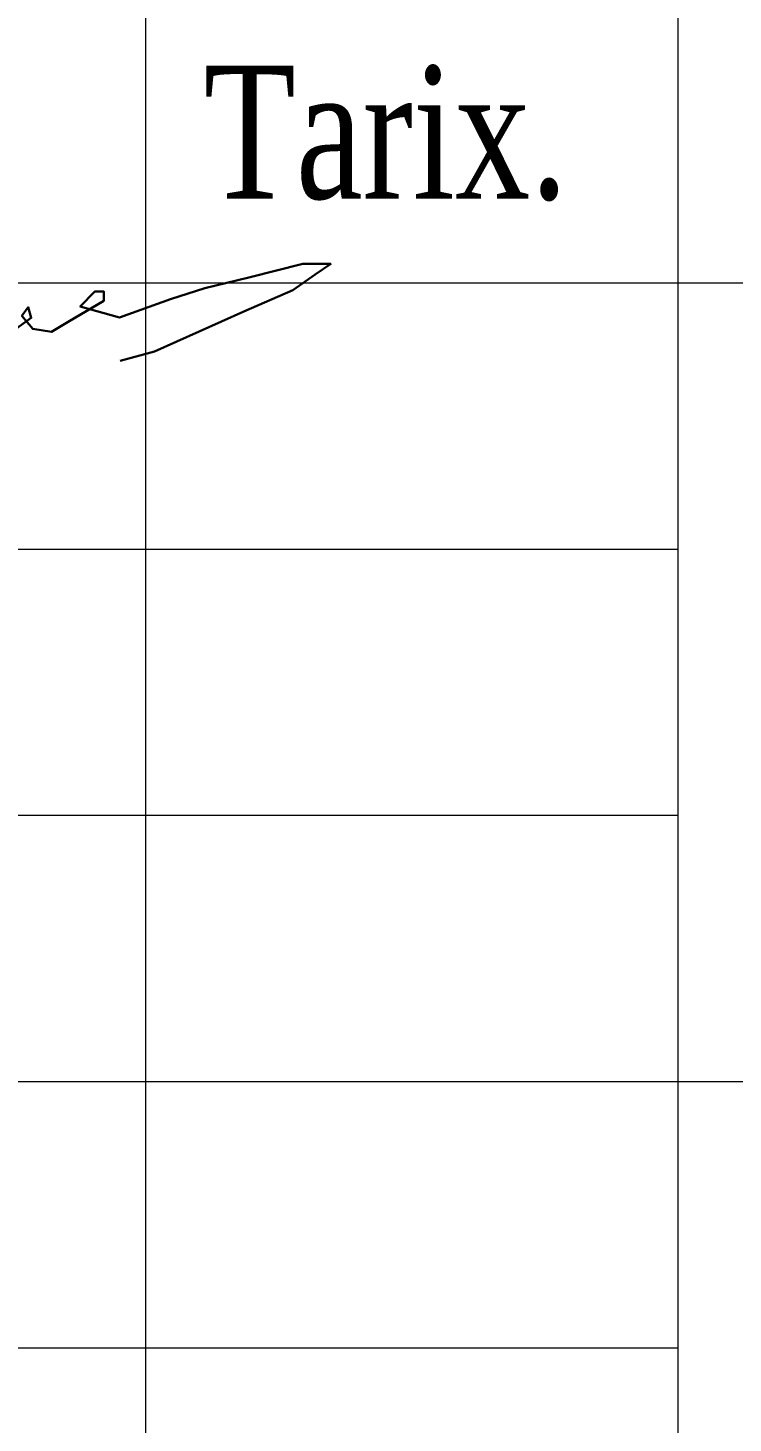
# Model space of a CAD drawing. Header units: millimetres. Extents: x -149347 to 251215, y -2929184 to -2541447.
# Drawn here: x 84 to 1435, y -2703279 to -2700606 of the extents above; entities that cross this region are included whole.
import ezdxf

# ---------------------------------------------------------------- set-up
doc = ezdxf.new("R2010")
doc.units = ezdxf.units.MM
doc.styles.add('400', font='times.ttf', dxfattribs={"width": 0.75, "height": 300})

# ---------------------------------------------------------------- blocks, each defined once
blk = doc.blocks.new('mekteb')
at = {"linetype": 'Continuous', "lineweight": 15}
for p, q in [((126343.3, -1843866.5), (126343.3, -1849366.4)), ((127343.3, -1843866.5), (127343.3, -1849366.4)), ((120843.4, -1846366.5), (139343.2, -1846366.5)), ((120843.4, -1846866.4), (127343.3, -1846866.4)), ((120843.4, -1847366.4), (127343.3, -1847366.4)), ((120843.4, -1847866.4), (139343.2, -1847866.4)), ((120843.4, -1848366.4), (127343.3, -1848366.4))]:
    blk.add_line(p, q, dxfattribs=at)
at = {"lineweight": 30}
blk.add_lwpolyline([(126088.3, -1846461.6), (126128.9, -1846432.3), (126123.2, -1846412.5), (126111.4, -1846428.6), (126131.7, -1846453.1), (126167.1, -1846458.8), (126198.3, -1846439.9), (126265.3, -1846400.3), (126265.3, -1846382.8), (126248.3, -1846382.8), (126220.9, -1846411.1), (126294.5, -1846431.4), (126390.2, -1846397.2), (126455, -1846376.5), (126537.4, -1846356.2), (126639.3, -1846331), (126691.3, -1846331), (126662.4, -1846351), (126620.1, -1846380.2), (126528.4, -1846420.1), (126360.3, -1846495.4), (126295.9, -1846512.8)], dxfattribs=at)
at = {"lineweight": 25, "ltscale": 15, "style": '400', "width": 0.75}
blk.add_text('Tarix.', height=250, dxfattribs=at).set_placement((126452.9, -1846208.4))

msp = doc.modelspace()

# ---------------------------------------------------------------- block references
at = {"lineweight": 15, "xscale": 1.020208827031072, "yscale": 1.020208827031072, "zscale": 1.020208827031072}
msp.add_blockref('mekteb', (-128587.50357, -817414.94779), dxfattribs=at)

doc.saveas('drawing.dxf')
